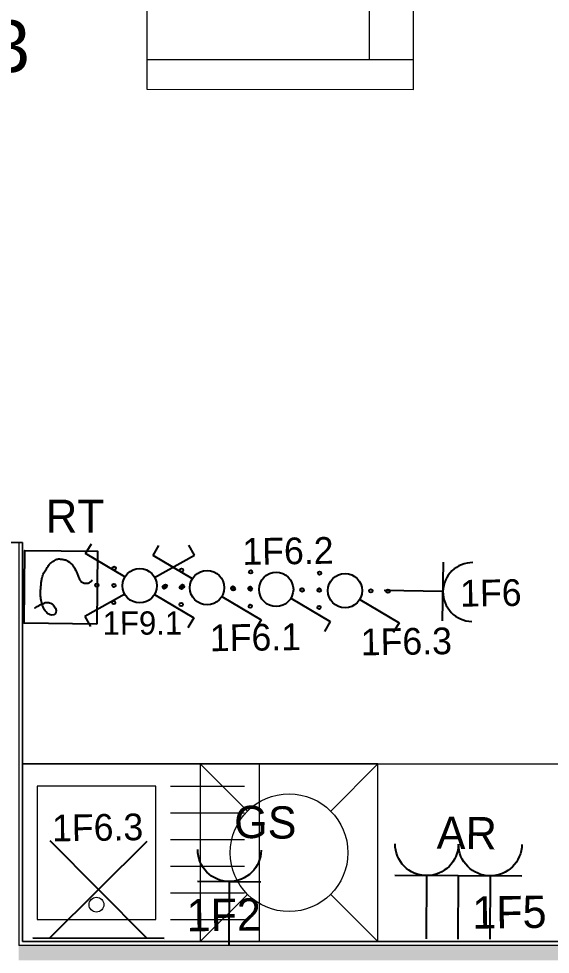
# Model space of a CAD drawing. Header units: metres. Extents: x -17679 to 22565, y -12299 to 33430.
# Drawn here: x 4627 to 6422, y 20290 to 23446 of the extents above; entities that cross this region are included whole.
import ezdxf
from ezdxf.enums import TextEntityAlignment as Align

# ---------------------------------------------------------------- set-up
doc = ezdxf.new("R2010")
doc.units = ezdxf.units.M
doc.layers.get('0').update_dxf_attribs({"color": 252})
for name, color, linetype, lineweight in [('A_Moebel', 6, 'Continuous', 13), ('A_Raeume_', 7, 'Continuous', 5), ('A_Raeume_Beschriftung_', 7, 'Continuous', 9), ('A_Sanitaer', 3, 'Continuous', 13), ('A_Waende', 7, 'Continuous', 13)]:
    doc.layers.add(name, color=color, linetype=linetype, lineweight=lineweight)
doc.layers.add('E_Steckdose+Schalter', color=150, linetype='Continuous', true_color=0x0b6cf4)
doc.layers.add('ET_LEGENDE - Wohnung$0$800_KO_HI____L', color=130, linetype='Continuous')
doc.styles.add('Arial_1', font='arial.ttf', dxfattribs={"height": 0.175})
doc.styles.add('ET_LEGENDE - Wohnung$0$ROMANS', font='romans.shx', dxfattribs={"width": 0.6})

# ---------------------------------------------------------------- blocks, each defined once
blk = doc.blocks.new('*U546')
for p, q in [((-70.7, -70.7), (70.7, 70.7)), ((70.7, -70.7), (-70.7, 70.7)), ((-95.7, -70.7), (95.7, -70.7))]:
    blk.add_line(p, q)
at = {"style": 'ET_LEGENDE - Wohnung$0$ROMANS', "width": 0.6, "flags": 1}
for tag, p in [('RAUMBUCHNUMMER', (0, -400)), ('ANLAGE', (0, -550))]:
    blk.add_attdef(tag, text='', height=100, dxfattribs=at).set_placement(p, align=Align.MIDDLE)
for tag, p in [('TEILANLAGE_NR', (0, -700)), ('KOMPONENTE', (0, -850)), ('KOMPONENTE_NR', (0, -1000)), ('BEZEICHNUNG', (0, -1150)), ('TYP', (0, -1300)), ('HERSTELLER', (0, -1450)), ('MODEL', (0, -1600)), ('LEISTUNG_MAX', (0, -1750)), ('SPEZIFISCH_1', (0, -1900)), ('SPEZIFISCH_2', (0, -2050)), ('SPEZIFISCH_3', (0, -2200)), ('SPEZIFISCH_4', (0, -2350)), ('SPEZIFISCH_5', (0, -2500)), ('GEWERKE_CODE', (0, -2650)), ('LV_POS', (0, -2800)), ('ZAEHLER', (0, -2950)), ('PLATZHALTER_1', (0, -3100)), ('PLATZHALTER_2', (0, -3250)), ('PLATZHALTER_3', (0, -3400)), ('JOBLISTE_VDMA', (0, -3550)), ('ET_SPEZIFISCH_1', (0, -3700)), ('ET_SPEZIFISCH_2', (0, -3850)), ('ET_SPEZIFISCH_3', (0, -4000)), ('ET_SPEZIFISCH_4', (0, -4150)), ('ET_SPEZIFISCH_5', (0, -4300)), ('ET_SPEZIFISCH_6', (0, -4450)), ('ET_SPEZIFISCH_7', (0, -4600))]:
    blk.add_attdef(tag, text='', height=100, dxfattribs=at).set_placement(p, align=Align.MIDDLE_CENTER)
blk = doc.blocks.new('*U553')
for p, q in [((62.5, 0), (-62.5, 0)), ((0, 0), (0, -125))]:
    blk.add_line(p, q)
blk.add_arc((0, 62.5), 62.5, 180, 0)
at = {"style": 'ET_LEGENDE - Wohnung$0$ROMANS', "width": 0.8, "flags": 1}
for tag, p in [('RAUMBUCHNUMMER', (0, -425)), ('ANLAGE', (0, -595.4)), ('TEILANLAGE_NR', (0, -755.5)), ('KOMPONENTE', (0, -901.3)), ('KOMPONENTE_NR', (0, -1063.3)), ('BEZEICHNUNG', (0, -1205.6)), ('TYP', (0, -1346.7)), ('HERSTELLER', (0, -1514.1)), ('MODEL', (0, -1677.3)), ('LEISTUNG_MAX', (0, -1851.5)), ('SPEZIFISCH_1', (0, -2012.8)), ('SPEZIFISCH_2', (0, -2200)), ('SPEZIFISCH_3', (0, -2374.2)), ('SPEZIFISCH_4', (0, -2548.5)), ('SPEZIFISCH_5', (0, -2722.7)), ('GEWERKE_CODE', (0, -2897)), ('LV_POS', (0, -3071.2)), ('ZAEHLER', (0, -3245.5)), ('PLATZHALTER_1', (0, -3419.7)), ('PLATZHALTER_2', (0, -3594)), ('PLATZHALTER_3', (0, -3768.2)), ('JOBLISTE_VDMA', (0, -3942.5)), ('ET_SPEZIFISCH_1', (0, -4116.7)), ('ET_SPEZIFISCH_2', (0, -4291)), ('ET_SPEZIFISCH_3', (0, -4465.2)), ('ET_SPEZIFISCH_4', (0, -4639.5)), ('ET_SPEZIFISCH_5', (0, -4813.7)), ('ET_SPEZIFISCH_6', (0, -4988)), ('ET_SPEZIFISCH_7', (0, -5162.2))]:
    blk.add_attdef(tag, text='', height=100, dxfattribs=at).set_placement(p, align=Align.MIDDLE)
blk = doc.blocks.new('*U552')
for p, q in [((-125.3, 0), (125.3, 0)), ((0, 0), (0, -125))]:
    blk.add_line(p, q)
for centre in [(-62.8, 62.6), (62.5, 62.5)]:
    blk.add_arc(centre, 62.5, 180, 0)
at = {"layer": 'ET_LEGENDE - Wohnung$0$800_KO_HI____L'}
for p, q in [((-62.8, 0.1), (-62.8, -124.9)), ((62.5, 0), (62.5, -125))]:
    blk.add_line(p, q, dxfattribs=at)
at = {"style": 'ET_LEGENDE - Wohnung$0$ROMANS', "width": 0.8, "flags": 1}
for tag, p in [('RAUMBUCHNUMMER', (0, -425)), ('ANLAGE', (0, -595.4)), ('TEILANLAGE_NR', (0, -755.5)), ('KOMPONENTE', (0, -901.3)), ('KOMPONENTE_NR', (0, -1063.3)), ('BEZEICHNUNG', (0, -1205.6)), ('TYP', (0, -1346.7)), ('HERSTELLER', (0, -1514.1)), ('MODEL', (0, -1677.3)), ('LEISTUNG_MAX', (0, -1851.5)), ('SPEZIFISCH_1', (0, -2012.8)), ('SPEZIFISCH_2', (0, -2200)), ('SPEZIFISCH_3', (0, -2374.2)), ('SPEZIFISCH_4', (0, -2548.5)), ('SPEZIFISCH_5', (0, -2722.7)), ('GEWERKE_CODE', (0, -2897)), ('LV_POS', (0, -3071.2)), ('ZAEHLER', (0, -3245.5)), ('PLATZHALTER_1', (0, -3419.7)), ('PLATZHALTER_2', (0, -3594)), ('PLATZHALTER_3', (0, -3768.2)), ('JOBLISTE_VDMA', (0, -3942.5))]:
    blk.add_attdef(tag, text='', height=100, dxfattribs=at).set_placement(p, align=Align.MIDDLE)
blk = doc.blocks.new('*U551')
for p, q in [((12.4, 64), (13, 69.3)), ((14, 57.9), (12.4, 64)), ((13, 69.3), (15, 73.7)), ((17.3, 52.9), (14, 57.9)), ((15, 73.7), (17.9, 76.4)), ((18.3, 51.1), (17.3, 52.9)), ((17.9, 76.4), (23.9, 77)), ((23.9, 77), (28, 76.4)), ((28, 76.4), (33.7, 73.7)), ((33.7, 73.7), (37.1, 71.5)), ((37.1, 71.5), (39.9, 68.3)), ((39.9, 68.3), (42.2, 65.4)), ((42.2, 65.4), (44.4, 62.6)), ((44.4, 62.6), (46.2, 59.1)), ((46.2, 59.1), (47.1, 57)), ((47.1, 57), (48.7, 52.9)), ((48.7, 52.9), (49.5, 50.8)), ((60.7, 51.9), (58.8, 50.6)), ((62.6, 53.1), (60.7, 51.9)), ((60.7, 51.9), (60.7, 51.9)), ((64.6, 54.2), (62.6, 53.1)), ((66.7, 55.3), (64.6, 54.2)), ((68.2, 56.1), (66.7, 55.3)), ((69.7, 56.9), (68.2, 56.1)), ((70.9, 57.1), (69.7, 56.9)), ((72.1, 57.3), (70.9, 57.1)), ((20.1, 48.6), (18.3, 51.1)), ((23.3, 45.8), (20.1, 48.6)), ((26.6, 44), (23.3, 45.8)), ((30.2, 43.1), (26.6, 44)), ((32.9, 42.5), (30.2, 43.1)), ((34.6, 42.1), (32.9, 42.5)), ((35.7, 42.1), (34.6, 42.1)), ((39.1, 42.1), (35.7, 42.1)), ((42.8, 42.5), (39.1, 42.1)), ((44.2, 43.2), (42.8, 42.5)), ((45.6, 44), (44.2, 43.2)), ((49.3, 46), (45.6, 44)), ((51.8, 47.2), (49.3, 46)), ((49.5, 50.8), (50.8, 46.7)), ((50.8, 46.7), (51.7, 43.9)), ((51.7, 43.9), (52.1, 42.5)), ((54.3, 48.4), (51.8, 47.2)), ((52.1, 42.5), (52.5, 40.8)), ((52.5, 40.8), (52.9, 39.1)), ((52.9, 39.1), (53.4, 37.1)), ((53.4, 37.1), (53.9, 35)), ((53.9, 35), (54.2, 32.8)), ((54.2, 32.8), (54.5, 30.6)), ((56.5, 49.5), (54.3, 48.4)), ((54.5, 30.6), (54.9, 27.9)), ((54.9, 27.9), (55.3, 25.1)), ((58.8, 50.6), (56.5, 49.5)), ((58.8, 50.6), (58.8, 50.6)), ((55.1, 1.4), (54.7, -2)), ((55.3, 5.9), (55.1, 1.4)), ((55.3, 25.1), (55.5, 22.3)), ((55.5, 7.9), (55.3, 5.9)), ((55.5, 22.3), (55.7, 19.5)), ((55.7, 9.9), (55.5, 7.9)), ((55.7, 19.5), (55.7, 17.2)), ((55.7, 17.2), (55.7, 15)), ((55.7, 15), (55.7, 12.5)), ((55.7, 12.5), (55.7, 9.9)), ((-86, -20.3), (-87.2, -21.6)), ((-84.8, -19), (-86, -20.3)), ((-83.4, -17.8), (-84.8, -19)), ((-82, -16.6), (-83.4, -17.8)), ((-80.8, -15.4), (-82, -16.6)), ((-79.8, -14.5), (-80.8, -15.4)), ((-78.3, -13.7), (-79.8, -14.5)), ((-76.8, -12.8), (-78.3, -13.7)), ((-75.1, -12.2), (-76.8, -12.8)), ((-73.4, -12), (-75.1, -12.2)), ((-71.8, -11.9), (-73.4, -12)), ((-69.9, -11.9), (-71.8, -11.9)), ((-67, -11.9), (-69.9, -11.9)), ((-64.3, -12.1), (-67, -11.9)), ((-61.8, -12.5), (-64.3, -12.1)), ((-58.5, -14.2), (-61.8, -12.5)), ((-55.2, -16.4), (-58.5, -14.2)), ((-53.8, -18.1), (-55.2, -16.4)), ((-52.4, -19.8), (-53.8, -18.1)), ((-51.4, -22.1), (-52.4, -19.8)), ((-50.4, -24.3), (-51.4, -22.1)), ((-49.5, -26.4), (-50.4, -24.3)), ((51.7, -25.5), (50.5, -28.7)), ((52.1, -24), (51.7, -25.5)), ((52.5, -22.5), (52.1, -24)), ((52.7, -21), (52.5, -22.5)), ((52.9, -19.6), (52.7, -21)), ((53.2, -18.1), (52.9, -19.6)), ((53.5, -16.6), (53.2, -18.1)), ((53.6, -15.3), (53.5, -16.6)), ((54.1, -11.9), (53.6, -15.3)), ((54.2, -9.5), (54.1, -11.9)), ((54.5, -6.5), (54.2, -9.5)), ((54.7, -2), (54.5, -4.2)), ((54.5, -4.2), (54.5, -6.5)), ((-48.5, -28.5), (-49.5, -26.4)), ((-46.3, -33.4), (-48.5, -28.5)), ((-45.4, -35.8), (-46.3, -33.4)), ((-44.5, -38.2), (-45.4, -35.8)), ((-43.7, -40.4), (-44.5, -38.2)), ((-42.9, -42.5), (-43.7, -40.4)), ((-41.9, -44.6), (-42.9, -42.5)), ((-40.8, -46.8), (-41.9, -44.6)), ((-38.2, -51.2), (-40.8, -46.8)), ((-36.5, -53.4), (-38.2, -51.2)), ((40.1, -50.4), (38, -53.8)), ((43.9, -44.4), (40.1, -50.4)), ((47.6, -38.5), (43.9, -44.4)), ((48.6, -35.4), (47.6, -38.5)), ((49.7, -31.8), (48.6, -35.4)), ((50.5, -28.7), (49.7, -31.8)), ((-35, -56.3), (-36.5, -53.4)), ((-30.9, -61.7), (-35, -56.3)), ((-27.1, -65.8), (-30.9, -61.7)), ((-22.6, -69.2), (-27.1, -65.8)), ((-18.2, -71.9), (-22.6, -69.2)), ((-16.4, -73), (-18.2, -71.9)), ((-13.9, -74.3), (-16.4, -73)), ((-11.9, -75), (-13.9, -74.3)), ((-9.9, -75.7), (-11.9, -75)), ((-7.5, -76.2), (-9.9, -75.7)), ((-5.2, -76.7), (-7.5, -76.2)), ((-2.9, -76.9), (-5.2, -76.7)), ((-0.6, -77.1), (-2.9, -76.9)), ((12, -76.5), (10, -77.3)), ((14, -75.7), (12, -76.5)), ((16.7, -74.2), (14, -75.7)), ((19.3, -72.7), (16.7, -74.2)), ((21.4, -71.4), (19.3, -72.7)), ((23.5, -70), (21.4, -71.4)), ((27.6, -67), (23.5, -70)), ((30, -64.5), (27.6, -67)), ((32.4, -61.9), (30, -64.5)), ((34.2, -59.6), (32.4, -61.9)), ((35.9, -57.3), (34.2, -59.6)), ((38, -53.8), (35.9, -57.3)), ((-0.6, -77.4), (-0.6, -77.1)), ((2.1, -77.4), (-0.6, -77.4)), ((4.7, -77.7), (2.1, -77.4)), ((7.3, -77.5), (4.7, -77.7)), ((10, -77.3), (7.3, -77.5))]:
    blk.add_line(p, q)
blk.add_lwpolyline([(-100, 100), (100, 100), (100, -100), (-100, -100)], close=True)
at = {"style": 'ET_LEGENDE - Wohnung$0$ROMANS', "width": 0.6, "flags": 1}
for tag, p in [('RAUMBUCHNUMMER', (-0.2, -465.7)), ('ANLAGE', (-0.2, -615.7))]:
    blk.add_attdef(tag, text='', height=100, dxfattribs=at).set_placement(p, align=Align.MIDDLE)
for tag, p in [('TEILANLAGE_NR', (-0.2, -765.7)), ('KOMPONENTE', (-0.2, -915.7)), ('KOMPONENTE_NR', (-0.2, -1065.7)), ('BEZEICHNUNG', (-0.2, -1215.7)), ('TYP', (-0.2, -1365.7)), ('HERSTELLER', (-0.2, -1515.7)), ('MODEL', (-0.2, -1665.7)), ('LEISTUNG_MAX', (-0.2, -1815.7)), ('SPEZIFISCH_1', (-0.2, -1965.7)), ('SPEZIFISCH_2', (-0.2, -2115.7)), ('SPEZIFISCH_3', (-0.2, -2265.7)), ('SPEZIFISCH_4', (-0.2, -2415.7)), ('SPEZIFISCH_5', (-0.2, -2565.7)), ('GEWERKE_CODE', (-0.2, -2715.7)), ('LV_POS', (-0.2, -2865.7)), ('ZAEHLER', (-0.2, -3015.7)), ('PLATZHALTER_1', (-0.2, -3165.7)), ('PLATZHALTER_2', (-0.2, -3315.7)), ('PLATZHALTER_3', (-0.2, -3465.7)), ('JOBLISTE_VDMA', (-0.2, -3615.7)), ('ET_SPEZIFISCH_1', (-0.2, -3765.7)), ('ET_SPEZIFISCH_2', (-0.2, -3915.7)), ('ET_SPEZIFISCH_3', (-0.2, -4065.7)), ('ET_SPEZIFISCH_4', (-0.2, -4215.7)), ('ET_SPEZIFISCH_5', (-0.2, -4365.7)), ('ET_SPEZIFISCH_6', (-0.2, -4515.7)), ('ET_SPEZIFISCH_7', (-0.2, -4665.7))]:
    blk.add_attdef(tag, text='', height=100, dxfattribs=at).set_placement(p, align=Align.MIDDLE_CENTER)
blk = doc.blocks.new('*U533')
for p, q in [((25, 43.3), (91.7, 158.8)), ((91.7, 158.8), (120.5, 142.1)), ((-25, -43.3), (-91.7, -158.8)), ((-91.7, -158.8), (-120.5, -142.1))]:
    blk.add_line(p, q)
blk.add_circle((0, 0), 50)
at = {"layer": 'ET_LEGENDE - Wohnung$0$800_KO_HI____L'}
for centre in [(0, 125), (0, 75), (-50, -75), (0, -75), (50, -75), (0, -125)]:
    blk.add_circle(centre, 5, dxfattribs=at)
at = {"style": 'ET_LEGENDE - Wohnung$0$ROMANS', "width": 0.6, "flags": 1}
for tag, p in [('RAUMBUCHNUMMER', (-0.2, -465.7)), ('ANLAGE', (-0.2, -615.7))]:
    blk.add_attdef(tag, text='', height=100, dxfattribs=at).set_placement(p, align=Align.MIDDLE)
for tag, p in [('TEILANLAGE_NR', (-0.2, -765.7)), ('KOMPONENTE', (-0.2, -915.7)), ('KOMPONENTE_NR', (-0.2, -1065.7)), ('BEZEICHNUNG', (-0.2, -1215.7)), ('TYP', (-0.2, -1365.7)), ('HERSTELLER', (-0.2, -1515.7)), ('MODEL', (-0.2, -1665.7)), ('LEISTUNG_MAX', (-0.2, -1815.7)), ('SPEZIFISCH_1', (-0.2, -1965.7)), ('SPEZIFISCH_2', (-0.2, -2115.7)), ('SPEZIFISCH_3', (-0.2, -2265.7)), ('SPEZIFISCH_4', (-0.2, -2415.7)), ('SPEZIFISCH_5', (-0.2, -2565.7)), ('GEWERKE_CODE', (-0.2, -2715.7)), ('LV_POS', (-0.2, -2865.7)), ('ZAEHLER', (-0.2, -3015.7)), ('PLATZHALTER_1', (-0.2, -3165.7)), ('PLATZHALTER_2', (-0.2, -3315.7)), ('PLATZHALTER_3', (-0.2, -3465.7)), ('JOBLISTE_VDMA', (-0.2, -3615.7)), ('ET_SPEZIFISCH_1', (-0.2, -3765.7)), ('ET_SPEZIFISCH_2', (-0.2, -3915.7)), ('ET_SPEZIFISCH_3', (-0.2, -4065.7)), ('ET_SPEZIFISCH_4', (-0.2, -4215.7)), ('ET_SPEZIFISCH_5', (-0.2, -4365.7)), ('ET_SPEZIFISCH_6', (-0.2, -4515.7)), ('ET_SPEZIFISCH_7', (-0.2, -4665.7))]:
    blk.add_attdef(tag, text='', height=100, dxfattribs=at).set_placement(p, align=Align.MIDDLE_CENTER)
blk = doc.blocks.new('*U534')
for p, q in [((25, 43.3), (91.7, 158.8)), ((91.7, 158.8), (120.5, 142.1))]:
    blk.add_line(p, q)
blk.add_circle((0, 0), 50)
at = {"layer": 'ET_LEGENDE - Wohnung$0$800_KO_HI____L'}
for centre in [(0, 125), (0, 75), (-50, -75), (0, -75), (50, -75), (0, -125)]:
    blk.add_circle(centre, 5, dxfattribs=at)
at = {"style": 'ET_LEGENDE - Wohnung$0$ROMANS', "width": 0.6, "flags": 1}
for tag, p in [('RAUMBUCHNUMMER', (-0.2, -465.7)), ('ANLAGE', (-0.2, -615.7))]:
    blk.add_attdef(tag, text='', height=100, dxfattribs=at).set_placement(p, align=Align.MIDDLE)
for tag, p in [('TEILANLAGE_NR', (-0.2, -765.7)), ('KOMPONENTE', (-0.2, -915.7)), ('KOMPONENTE_NR', (-0.2, -1065.7)), ('BEZEICHNUNG', (-0.2, -1215.7)), ('TYP', (-0.2, -1365.7)), ('HERSTELLER', (-0.2, -1515.7)), ('MODEL', (-0.2, -1665.7)), ('LEISTUNG_MAX', (-0.2, -1815.7)), ('SPEZIFISCH_1', (-0.2, -1965.7)), ('SPEZIFISCH_2', (-0.2, -2115.7)), ('SPEZIFISCH_3', (-0.2, -2265.7)), ('SPEZIFISCH_4', (-0.2, -2415.7)), ('SPEZIFISCH_5', (-0.2, -2565.7)), ('GEWERKE_CODE', (-0.2, -2715.7)), ('LV_POS', (-0.2, -2865.7)), ('ZAEHLER', (-0.2, -3015.7)), ('PLATZHALTER_1', (-0.2, -3165.7)), ('PLATZHALTER_2', (-0.2, -3315.7)), ('PLATZHALTER_3', (-0.2, -3465.7)), ('JOBLISTE_VDMA', (-0.2, -3615.7)), ('ET_SPEZIFISCH_1', (-0.2, -3765.7)), ('ET_SPEZIFISCH_2', (-0.2, -3915.7)), ('ET_SPEZIFISCH_3', (-0.2, -4065.7)), ('ET_SPEZIFISCH_4', (-0.2, -4215.7)), ('ET_SPEZIFISCH_5', (-0.2, -4365.7)), ('ET_SPEZIFISCH_6', (-0.2, -4515.7)), ('ET_SPEZIFISCH_7', (-0.2, -4665.7))]:
    blk.add_attdef(tag, text='', height=100, dxfattribs=at).set_placement(p, align=Align.MIDDLE_CENTER)
blk = doc.blocks.new('*U550')
for p, q in [((-91.7, 158.8), (-120.5, 142.1)), ((-25, 43.3), (-91.7, 158.8)), ((25, 43.3), (91.7, 158.8)), ((91.7, 158.8), (120.5, 142.1)), ((-25, -43.3), (-91.7, -158.8)), ((25, -43.3), (91.7, -158.8)), ((-91.7, -158.8), (-120.5, -142.1)), ((91.7, -158.8), (120.5, -142.1))]:
    blk.add_line(p, q)
blk.add_circle((0, 0), 50)
at = {"layer": 'ET_LEGENDE - Wohnung$0$800_KO_HI____L'}
for centre in [(0, 125), (0, 75), (-50, -75), (0, -75), (50, -75), (0, -125)]:
    blk.add_circle(centre, 5, dxfattribs=at)
at = {"style": 'ET_LEGENDE - Wohnung$0$ROMANS', "width": 0.6, "flags": 1}
for tag, p in [('RAUMBUCHNUMMER', (-0.2, -465.7)), ('ANLAGE', (-0.2, -615.7))]:
    blk.add_attdef(tag, text='', height=100, dxfattribs=at).set_placement(p, align=Align.MIDDLE)
for tag, p in [('TEILANLAGE_NR', (-0.2, -765.7)), ('KOMPONENTE', (-0.2, -915.7)), ('KOMPONENTE_NR', (-0.2, -1065.7)), ('BEZEICHNUNG', (-0.2, -1215.7)), ('TYP', (-0.2, -1365.7)), ('HERSTELLER', (-0.2, -1515.7)), ('MODEL', (-0.2, -1665.7)), ('LEISTUNG_MAX', (-0.2, -1815.7)), ('SPEZIFISCH_1', (-0.2, -1965.7)), ('SPEZIFISCH_2', (-0.2, -2115.7)), ('SPEZIFISCH_3', (-0.2, -2265.7)), ('SPEZIFISCH_4', (-0.2, -2415.7)), ('SPEZIFISCH_5', (-0.2, -2565.7)), ('GEWERKE_CODE', (-0.2, -2715.7)), ('LV_POS', (-0.2, -2865.7)), ('ZAEHLER', (-0.2, -3015.7)), ('PLATZHALTER_1', (-0.2, -3165.7)), ('PLATZHALTER_2', (-0.2, -3315.7)), ('PLATZHALTER_3', (-0.2, -3465.7)), ('JOBLISTE_VDMA', (-0.2, -3615.7)), ('ET_SPEZIFISCH_1', (-0.2, -3765.7)), ('ET_SPEZIFISCH_2', (-0.2, -3915.7)), ('ET_SPEZIFISCH_3', (-0.2, -4065.7)), ('ET_SPEZIFISCH_4', (-0.2, -4215.7)), ('ET_SPEZIFISCH_5', (-0.2, -4365.7)), ('ET_SPEZIFISCH_6', (-0.2, -4515.7)), ('ET_SPEZIFISCH_7', (-0.2, -4665.7))]:
    blk.add_attdef(tag, text='', height=100, dxfattribs=at).set_placement(p, align=Align.MIDDLE_CENTER)
blk = doc.blocks.new('Moeb_Sofa - Sofa 220x90-1541468-263_PP_03DG_BT2')
at = {"layer": 'A_Moebel', "color": 8}
for p, q in [((1.1, 0.45), (-1.1, 0.45)), ((-1.1, 0.45), (-1.1, -0.45)), ((-1, 0.45), (-1, -0.45)), ((1, 0.45), (1, -0.45)), ((1.1, -0.45), (1.1, 0.45)), ((-1, 0.3), (1, 0.3)), ((-0.3333, 0.3), (-0.3333, -0.45)), ((0.3333, 0.3), (0.3333, -0.45)), ((-1.1, -0.45), (1.1, -0.45))]:
    blk.add_line(p, q, dxfattribs=at)
blk = doc.blocks.new('Sani_Kueche_Zeile - Tiefe_600-7184689-263_PP_03DG_BT2')
at = {"layer": 'A_Sanitaer'}
for p, q in [((-1.2005, 0.0244), (-1.2005, -0.5746)), ((2.9545, -0.5746), (2.9545, 0.016)), ((-1.2005, -0.5746), (-0.6005, -0.5746)), ((-0.6005, -0.5746), (0.5545, -0.5746)), ((0.5545, -0.5746), (1.1545, -0.5746)), ((1.1545, -0.5746), (2.1545, -0.5746)), ((2.1545, -0.5746), (2.9545, -0.5746))]:
    blk.add_line(p, q, dxfattribs=at)
blk = doc.blocks.new('MSys_Kueche_Spuele - 80cm-5680275-263_PP_03DG_BT2')
at = {"layer": 'A_Moebel'}
for p, q in [((-1.2005, 0.0254), (-1.2005, -0.5746)), ((-1.2005, 0.0254), (-1.2005, -0.5746)), ((-0.9005, -0.0496), (-1.1505, -0.0496)), ((-0.4505, -0.0496), (-0.8505, -0.0496)), ((-0.8505, -0.0496), (-0.8505, -0.4996)), ((-0.4505, -0.4996), (-0.4505, -0.0496)), ((-0.9005, -0.1396), (-1.1505, -0.1396)), ((-0.9005, -0.2296), (-1.1505, -0.2296)), ((-0.9005, -0.3196), (-1.1505, -0.3196)), ((-0.9005, -0.4096), (-1.1505, -0.4096)), ((-0.9005, -0.4996), (-1.1505, -0.4996)), ((-0.8505, -0.4996), (-0.4505, -0.4996)), ((-1.2005, -0.5746), (-0.4005, -0.5746))]:
    blk.add_line(p, q, dxfattribs=at)
blk.add_circle((-0.6505, -0.0996), 0.025, dxfattribs=at)
blk = doc.blocks.new('MSys_Kueche_Geschirrspueler - 600-V59-263_PP_03DG_BT2')
at = {"layer": 'A_Moebel'}
for p, q in [((-1.0409, -0.1342), (-1.2005, 0.0254)), ((-1.2005, 0.0254), (-1.2005, -0.5746)), ((-0.6005, 0.0254), (-0.7601, -0.1342)), ((-0.6005, -0.5746), (-0.6005, 0.0254)), ((-1.0409, -0.415), (-1.2005, -0.5746)), ((-0.6005, -0.5746), (-0.7601, -0.415)), ((-1.2005, -0.5746), (-0.6005, -0.5746))]:
    blk.add_line(p, q, dxfattribs=at)
blk.add_circle((-0.9005, -0.2746), 0.1985, dxfattribs=at)
blk = doc.blocks.new('6546546')
at = {"layer": 'A_Waende', "lineweight": 5, "true_color": 0x636466}
h = blk.add_hatch(dxfattribs=at)
h.set_pattern_fill('FP_35', color=251, angle=-112.36, style=0, pattern_type=2)
h.set_pattern_definition([(224.998, (-43.00512, 76.53905), (-0.1270123, -0.2539954), [0.02245, -0.15715]), (224.998, (-43.053, 76.427905), (-0.1270123, -0.2539954), [0.02245, -0.15715]), (224.998, (-43.06882, 76.539295), (-0.1270123, -0.2539954), [0.02245, -0.15715]), (224.998, (-43.1167, 76.42815), (-0.1270123, -0.2539954), [0.02245, -0.15715]), (251.563, (-43.021435, 76.52305), (-0.1270184, -0.5079932), [0.0502, -0.35141]), (251.563, (-43.03768, 76.475667), (-0.1270184, -0.5079932), [0.0502, -0.35141]), (251.563, (-43.08513, 76.5233), (-0.1270184, -0.5079932), [0.0502, -0.35141]), (251.563, (-43.10045, 76.475536), (-0.1270184, -0.5079932), [0.0502, -0.35141]), (314.998, (-43.02162, 76.42797), (-0.1269946, 0.2540043), [0.02245, -0.15715]), (314.998, (-43.06882, 76.539295), (-0.1269946, 0.2540043), [0.02245, -0.15715]), (314.998, (-43.08531, 76.42822), (-0.1269946, 0.2540043), [0.02245, -0.15715]), (314.998, (-43.13289, 76.53862), (-0.1269946, 0.2540043), [0.02245, -0.15715]), (288.433, (-43.03768, 76.475667), (-0.12698295, 0.5080021), [0.0502, -0.35141]), (288.433, (-43.05282, 76.522983), (-0.12698295, 0.5080021), [0.0502, -0.35141]), (288.433, (-43.10045, 76.475536), (-0.12698295, 0.5080021), [0.0502, -0.35141]), (288.433, (-43.116513, 76.523233), (-0.12698295, 0.5080021), [0.0502, -0.35141])])
h.paths.add_polyline_path([(-40.9281, 76.4764), (-40.9281, 76.4765), (-40.9281, 76.5264), (-45.0956, 76.5265), (-45.0956, 76.4765), (-41.0754, 76.4764)])
at = {"layer": 'A_Raeume_', "color": 251, "true_color": 0x636466, "flags": 128}
blk.add_lwpolyline([(-40.9281, 76.5389), (-40.928, 82.0144), (-42.4729, 82.0144), (-42.4729, 82.7796), (-44.7529, 82.7796), (-44.7529, 82.0145), (-46.968, 82.0146), (-46.9681, 77.8854), (-45.0831, 77.8854), (-45.0831, 76.539)], close=True, dxfattribs=at)
at = {"layer": 'A_Waende', "color": 251, "lineweight": 5, "true_color": 0x636466}
blk.add_line((-45.0956, 77.8854), (-45.1956, 77.8854), dxfattribs=at)
at = {"layer": 'A_Waende', "color": 251, "true_color": 0x636466}
for p, q in [((-45.0831, 77.8854), (-45.0956, 77.8854)), ((-45.0956, 77.8854), (-45.0956, 76.5265)), ((-45.0831, 76.539), (-45.0831, 77.8854)), ((-40.9281, 76.5264), (-45.0956, 76.5265)), ((-40.9281, 76.5389), (-45.0831, 76.539))]:
    blk.add_line(p, q, dxfattribs=at)
at = {"layer": 'A_Moebel', "color": 251, "true_color": 0x636466}
for name, p, rotation in [('Moeb_Sofa - Sofa 220x90-1541468-263_PP_03DG_BT2', (-44.213, 80.5144), 269.9982758784546), ('MSys_Kueche_Spuele - 80cm-5680275-263_PP_03DG_BT2', (-45.4836, 76.5644), 179.9982758785824), ('MSys_Kueche_Geschirrspueler - 600-V59-263_PP_03DG_BT2', (-45.0836, 76.5644), 179.9982758785824)]:
    blk.add_blockref(name, p, dxfattribs=dict(at, rotation=rotation))
at = {"layer": 'A_Sanitaer', "color": 251, "true_color": 0x636466, "rotation": 179.998275878371}
blk.add_blockref('Sani_Kueche_Zeile - Tiefe_600-7184689-263_PP_03DG_BT2', (-42.1286, 76.5633), dxfattribs=at)
at = {"layer": 'A_Raeume_Beschriftung_', "color": 251, "true_color": 0x636466, "insert": (-46.0228, 79.6474), "char_height": 0.175, "width": 1.190506, "attachment_point": 1, "style": 'Arial_1'}
blk.add_mtext('Top 2.23', dxfattribs=at)

msp = doc.modelspace()

# ---------------------------------------------------------------- block references
at = {"xscale": 1000, "yscale": 1000, "zscale": 1000}
msp.add_blockref('6546546', (49723.1, -56206.7), dxfattribs=at)
at = {"layer": 'E_Steckdose+Schalter'}
for name, p, xscale, yscale, zscale, rotation in [('*U551', (4769.7, 21528), 1.227819918495399, 1.227819918495399, 1.227819918495399, 179.2931689371539), ('*U550', (5035.8, 21532.9), 1.158225034426243, 1.158225034426243, 1.158225034426243, 269.2399836573941), ('*U533', (5263.4, 21526.5), 1.158225034426243, 1.158225034426243, 1.158225034426243, 269.2399836573941), ('*U553', (6059.5, 21513.7), 1.586793636067308, 1.586793636067308, 1.586793636067308, 268.9073957007586), ('*U534', (5496.5, 21520.5), 1.158225034426243, 1.158225034426243, 1.158225034426243, 269.2399836573941), ('*U534', (5729, 21516.6), 1.158225034426243, 1.158225034426243, 1.158225034426243, 269.2399836573941), ('*U546', (4897, 20508.3), 2.314256675086783, 2.314256675086783, 2.314256675086783, 359.8961921666945), ('*U553', (5337.9, 20535), -1.709411511611679, 1.709411511611679, 1.70941151161168, 359.5670765846539), ('*U552', (6111, 20554.5), -1.709411511611679, 1.709411511611679, 1.70941151161168, 359.756945075185)]:
    msp.add_blockref(name, p, dxfattribs=dict(at, xscale=xscale, yscale=yscale, zscale=zscale, rotation=rotation))

# ---------------------------------------------------------------- texts
at = {"color": 212}
msp.add_text('RT', height=110.97, dxfattribs=at).set_placement((4718.3, 21712.4))
for s, height, rotation, p in [('1F6.2', 90.04, 0.7795, (5382.8, 21603.3)), ('1F6', 90.04, 0.7795, (6117.7, 21462.4)), ('1F9.1', 78.55, 0.1777, (4910.9, 21367.5)), ('1F6.1', 90.04, 0.7795, (5273.2, 21311.9)), ('1F6.3', 90.04, 0.7795, (5782.4, 21298.1)), ('1F6.3', 90.04, 0.7795, (4740.4, 20670.5)), ('1F5', 108.9, 0.6968, (6158.7, 20376)), ('1F2', 108.9, 0.6968, (5194.6, 20366.9))]:
    msp.add_text(s, height=height, rotation=rotation, dxfattribs=at).set_placement(p)
at = {"color": 30, "true_color": 0xf26722}
for s, p in [('GS', (5354, 20682.5)), ('AR', (6038, 20646.2))]:
    msp.add_text(s, height=108.9, rotation=359.1044, dxfattribs=at).set_placement(p)

doc.saveas('drawing.dxf')
